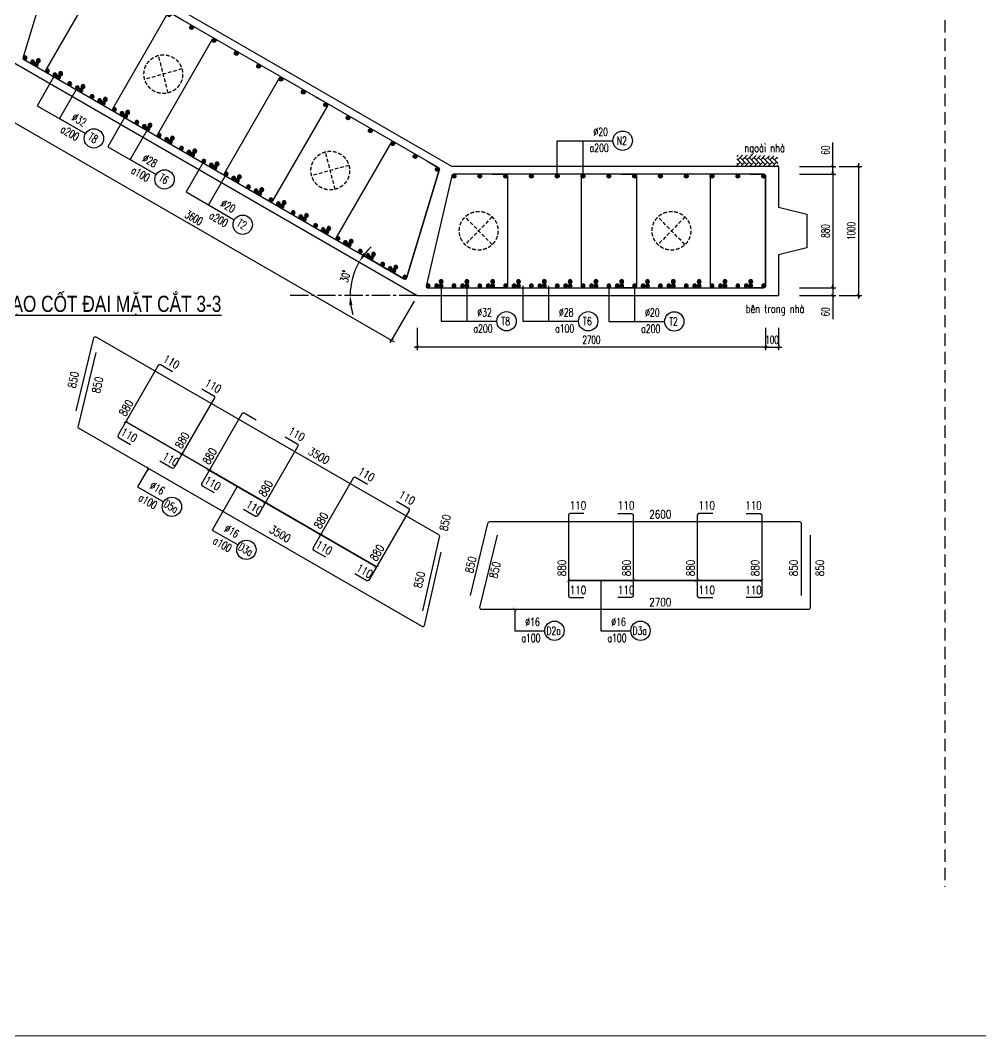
# Model space of a CAD drawing. Header units: millimetres. Extents: x -143483 to 1166745, y -1448440 to -1202244.
# Drawn here: x 377714 to 407489, y -1285398 to -1253909 of the extents above; entities that cross this region are included whole.
import ezdxf
from ezdxf.enums import TextEntityAlignment as Align

# ---------------------------------------------------------------- set-up
doc = ezdxf.new("R2010")
doc.units = ezdxf.units.MM
doc.header["$LTSCALE"] = 30
doc.header["$PDMODE"] = 3
doc.linetypes.add('CENTER2', pattern=[1.125, 0.75, -0.125, 0.125, -0.125])
doc.linetypes.add('DASHED', pattern=[19.05, 12.7, -6.35])
doc.layers.get('0').update_dxf_attribs({"lineweight": 9})
doc.layers.get('Defpoints').update_dxf_attribs({"lineweight": 9})
for name, color, linetype in [('ccu11-Cotthep', 9, 'Continuous'), ('ccu11-Dim', 8, 'Continuous'), ('ccu11-Hatch', 8, 'Continuous'), ('ccu11-Text', 31, 'Continuous'), ('ccu11-Thay', 7, 'Continuous'), ('ccu11-Thep', 4, 'Continuous'), ('ccu11-Thep doc', 4, 'Continuous'), ('ccu11-Thepdai', 6, 'Continuous'), ('ccu11-Truc', 13, 'CENTER2')]:
    doc.layers.add(name, color=color, linetype=linetype)
doc.layers.add('ccu11-Khuat', color=9, linetype='DASHED', lineweight=30)
doc.layers.add('Vicom_thep doc', color=1, linetype='Continuous', lineweight=35)
doc.styles.add('ccu11-dim', font='vnsimli.shx', dxfattribs={"width": 0.65, "bigfont": 'bigfont.shx'})
doc.styles.add('ccu11-VnAvH-B', font='VHAVANB.TTF')
doc.styles.add('ccu11-vnsimli', font='vnsimli.shx', dxfattribs={"width": 0.8, "bigfont": 'vns.shx'})
doc.styles.add('ccu11-vnsimple', font='vnsimple.shx', dxfattribs={"bigfont": 'bigfont.shx'})
doc.styles.add('ccu11_simli', font='vnsimli.shx', dxfattribs={"width": 0.8})
doc.dimstyles.new('ccu11-100', dxfattribs={"dimscale": 100, "dimtxt": 2.5, "dimasz": 1, "dimexe": 1, "dimexo": 2, "dimgap": 1, "dimtad": 1, "dimdec": 0, "dimdsep": 46, "dimtxsty": 'ccu11-dim', "dimblk": 'ARCHTICK', "dimcen": -1, "dimdle": 1, "dimclrd": 256, "dimclre": 256, "dimclrt": 3, "dimadec": 0, "dimazin": 2, "dimtfac": 0.1, "dimtdec": 0, "dimtmove": 0, "dimatfit": 1, "dimldrblk": 'ARCHTICK', "dimfxl": 0, "dimtvp": 0.833333, "dimtolj": 1, "dimtzin": 12, "dimarcsym": 0})
doc.dimstyles.new('ccu11-100x4', dxfattribs={"dimscale": 100, "dimtxt": 2.5, "dimasz": 1, "dimexe": 1, "dimexo": 2, "dimgap": 1, "dimtad": 1, "dimdec": 0, "dimlfac": 0.25, "dimdsep": 46, "dimtxsty": 'ccu11-dim', "dimblk": 'ARCHTICK', "dimcen": -1, "dimdle": 1, "dimclrd": 256, "dimclre": 256, "dimclrt": 3, "dimadec": 0, "dimazin": 2, "dimtfac": 0.1, "dimtdec": 0, "dimtmove": 0, "dimatfit": 1, "dimldrblk": 'ARCHTICK', "dimfxl": 0, "dimtvp": 0.833333, "dimtolj": 1, "dimtzin": 12, "dimarcsym": 0})

# ---------------------------------------------------------------- blocks, each defined once
blk = doc.blocks.new('_ARCHTICK')
at = {"color": 0, "linetype": 'ByBlock', "const_width": 0.15}
blk.add_lwpolyline([(-0.5, -0.5), (0.5, 0.5)], dxfattribs=at)
blk = doc.blocks.new('*D2734')
at = {"layer": 'ccu11-Dim', "linetype": 'ByBlock', "lineweight": -2, "ltscale": 30, "transparency": 16777216}
for p, q in [((377450, -1255415), (376700, -1256714)), ((376663, -1256578), (389307, -1263878)), ((389920, -1262615), (389170, -1263914))]:
    blk.add_line(p, q, dxfattribs=at)
at = {"layer": 'Defpoints', "color": 0, "linetype": 'ByBlock', "ltscale": 30, "transparency": 16777216}
for p in [(377550, -1255242), (390020, -1262442), (389220, -1263828)]:
    blk.add_point(p, dxfattribs=at)
at = {"layer": 'ccu11-Dim', "linetype": 'ByBlock', "lineweight": -2, "ltscale": 30, "transparency": 16777216, "xscale": 100, "yscale": 100, "zscale": 100}
for p, rotation in [((376750, -1256628), 149.9999151036801), ((389220, -1263828), 329.9999151036801)]:
    blk.add_blockref('_ARCHTICK', p, dxfattribs=dict(at, rotation=rotation))
at = {"layer": 'ccu11-Dim', "color": 3, "linetype": 'ByBlock', "ltscale": 30, "transparency": 16777216, "insert": (383097, -1260033), "char_height": 250, "attachment_point": 5, "rotation": 329.9999, "style": 'ccu11-dim'}
blk.add_mtext('\\A1;3600', dxfattribs=at)
blk = doc.blocks.new('*D2739')
at = {"layer": 'ccu11-Dim', "linetype": 'ByBlock', "lineweight": -2, "ltscale": 30, "transparency": 16777216}
for p, q in [((402900, -1258442), (402900, -1257702)), ((401872, -1258442), (403000, -1258442)), ((402900, -1258682), (402900, -1258442)), ((401872, -1258682), (403000, -1258682)), ((402900, -1258682), (402900, -1258782))]:
    blk.add_line(p, q, dxfattribs=at)
at = {"layer": 'Defpoints', "color": 0, "linetype": 'ByBlock', "ltscale": 30, "transparency": 16777216}
for p in [(401672, -1258442), (401672, -1258682), (402900, -1258682)]:
    blk.add_point(p, dxfattribs=at)
at = {"layer": 'ccu11-Dim', "linetype": 'ByBlock', "lineweight": -2, "ltscale": 30, "transparency": 16777216, "xscale": 100, "yscale": 100, "zscale": 100}
for p, rotation in [((402900, -1258442), 270), ((402900, -1258682), 90)]:
    blk.add_blockref('_ARCHTICK', p, dxfattribs=dict(at, rotation=rotation))
at = {"layer": 'ccu11-Dim', "color": 3, "linetype": 'ByBlock', "ltscale": 30, "transparency": 16777216, "insert": (402675, -1257934), "char_height": 250, "attachment_point": 5, "rotation": 90, "style": 'ccu11-dim'}
blk.add_mtext('\\A1;60', dxfattribs=at)
blk = doc.blocks.new('*D2740')
at = {"layer": 'ccu11-Dim', "linetype": 'ByBlock', "lineweight": -2, "ltscale": 30, "transparency": 16777216}
for p, q in [((402900, -1258582), (402900, -1262302)), ((401872, -1258682), (403000, -1258682)), ((401872, -1262202), (403000, -1262202))]:
    blk.add_line(p, q, dxfattribs=at)
at = {"layer": 'Defpoints', "color": 0, "linetype": 'ByBlock', "ltscale": 30, "transparency": 16777216}
for p in [(401672, -1258682), (401672, -1262202), (402900, -1262202)]:
    blk.add_point(p, dxfattribs=at)
at = {"layer": 'ccu11-Dim', "linetype": 'ByBlock', "lineweight": -2, "ltscale": 30, "transparency": 16777216, "xscale": 100, "yscale": 100, "zscale": 100}
for p, rotation in [((402900, -1258682), 90), ((402900, -1262202), 270)]:
    blk.add_blockref('_ARCHTICK', p, dxfattribs=dict(at, rotation=rotation))
at = {"layer": 'ccu11-Dim', "color": 3, "linetype": 'ByBlock', "ltscale": 30, "transparency": 16777216, "insert": (402675, -1260442), "char_height": 250, "attachment_point": 5, "rotation": 90, "style": 'ccu11-dim'}
blk.add_mtext('\\A1;880', dxfattribs=at)
blk = doc.blocks.new('*D2741')
at = {"layer": 'ccu11-Dim', "linetype": 'ByBlock', "lineweight": -2, "ltscale": 30, "transparency": 16777216}
for p, q in [((401872, -1262202), (403000, -1262202)), ((402900, -1262202), (402900, -1262102)), ((402900, -1262202), (402900, -1262442)), ((401872, -1262442), (403000, -1262442)), ((402900, -1262442), (402900, -1263182))]:
    blk.add_line(p, q, dxfattribs=at)
at = {"layer": 'Defpoints', "color": 0, "linetype": 'ByBlock', "ltscale": 30, "transparency": 16777216}
for p in [(401672, -1262202), (402900, -1262202), (401672, -1262442)]:
    blk.add_point(p, dxfattribs=at)
at = {"layer": 'ccu11-Dim', "linetype": 'ByBlock', "lineweight": -2, "ltscale": 30, "transparency": 16777216, "xscale": 100, "yscale": 100, "zscale": 100}
for p, rotation in [((402900, -1262202), 270), ((402900, -1262442), 90)]:
    blk.add_blockref('_ARCHTICK', p, dxfattribs=dict(at, rotation=rotation))
at = {"layer": 'ccu11-Dim', "color": 3, "linetype": 'ByBlock', "ltscale": 30, "transparency": 16777216, "insert": (402675, -1262950), "char_height": 250, "attachment_point": 5, "rotation": 90, "style": 'ccu11-dim'}
blk.add_mtext('\\A1;60', dxfattribs=at)
blk = doc.blocks.new('*D2742')
at = {"layer": 'ccu11-Dim', "linetype": 'ByBlock', "lineweight": -2, "ltscale": 30, "transparency": 16777216}
for p, q in [((403100, -1258442), (403800, -1258442)), ((403700, -1258342), (403700, -1262542)), ((403100, -1262442), (403800, -1262442))]:
    blk.add_line(p, q, dxfattribs=at)
at = {"layer": 'Defpoints', "color": 0, "linetype": 'ByBlock', "ltscale": 30, "transparency": 16777216}
for p in [(402900, -1258442), (402900, -1262442), (403700, -1262442)]:
    blk.add_point(p, dxfattribs=at)
at = {"layer": 'ccu11-Dim', "linetype": 'ByBlock', "lineweight": -2, "ltscale": 30, "transparency": 16777216, "xscale": 100, "yscale": 100, "zscale": 100}
for p, rotation in [((403700, -1258442), 90), ((403700, -1262442), 270)]:
    blk.add_blockref('_ARCHTICK', p, dxfattribs=dict(at, rotation=rotation))
at = {"layer": 'ccu11-Dim', "color": 3, "linetype": 'ByBlock', "ltscale": 30, "transparency": 16777216, "insert": (403475, -1260442), "char_height": 250, "attachment_point": 5, "rotation": 90, "style": 'ccu11-dim'}
blk.add_mtext('\\A1;1000', dxfattribs=at)
blk = doc.blocks.new('MCT')
at = {"ltscale": 0.005}
for p, q in [((-0.49, 0), (0.49, 0)), ((0.35, -0.35), (-0.35, 0.35)), ((-0.35, -0.35), (0.35, 0.35)), ((0, -0.49), (0, 0.49))]:
    blk.add_line(p, q, dxfattribs=at)
blk.add_circle((0, 0), 0.492, dxfattribs=at)
blk = doc.blocks.new('*U1903')
at = {"layer": 'ccu11-Thep doc', "xscale": -121.9200000001001, "yscale": 121.9200000001001, "zscale": 121.92, "rotation": 270}
blk.add_blockref('MCT', (0, 0), dxfattribs=at)
blk = doc.blocks.new('*U1904')
at = {"layer": 'ccu11-Thep doc', "color": 0, "linetype": 'ByBlock', "lineweight": -2, "transparency": 16777216}
for p in [(0, 0), (800, 0), (1600, 0), (2400, 0), (3200, 0), (4000, 0), (4800, 0), (5600, 0), (6400, 0), (7200, 0), (8000, 0), (8800, 0), (9600, 0)]:
    blk.add_blockref('*U1903', p, dxfattribs=at)
blk = doc.blocks.new('*U1905')
at = {"layer": 'ccu11-Thep doc', "xscale": -121.9200000001001, "yscale": 121.9200000001001, "zscale": 121.92, "rotation": 270}
blk.add_blockref('MCT', (0, 0), dxfattribs=at)
blk = doc.blocks.new('*U1902')
at = {"layer": 'ccu11-Thep doc', "color": 0, "linetype": 'ByBlock', "lineweight": -2, "transparency": 16777216}
for p in [(0, 0), (800, 0), (1600, 0), (2400, 0), (3200, 0), (4000, 0), (4800, 0), (5600, 0), (6400, 0), (7200, 0), (8000, 0), (8800, 0), (9600, 0), (10400, 0)]:
    blk.add_blockref('*U1905', p, dxfattribs=at)
blk = doc.blocks.new('*U1907')
at = {"layer": 'ccu11-Thep doc', "xscale": -121.9200000001001, "yscale": 121.9200000001001, "zscale": 121.92, "rotation": 270}
blk.add_blockref('MCT', (0, 0), dxfattribs=at)
blk = doc.blocks.new('*U1908')
at = {"layer": 'ccu11-Thep doc', "color": 0, "linetype": 'ByBlock', "lineweight": -2, "transparency": 16777216}
for p in [(0, 0), (800, 0), (1600, 0), (2400, 0), (3200, 0), (4000, 0), (4800, 0), (5600, 0), (6400, 0), (7200, 0), (8000, 0), (8800, 0), (9600, 0), (10400, 0), (11200, 0), (12000, 0), (12800, 0), (13600, 0)]:
    blk.add_blockref('*U1907', p, dxfattribs=at)
blk = doc.blocks.new('*U1909')
at = {"layer": 'ccu11-Thep doc', "xscale": -121.9200000001001, "yscale": 121.9200000001001, "zscale": 121.92, "rotation": 270}
blk.add_blockref('MCT', (0, 0), dxfattribs=at)
blk = doc.blocks.new('*U1906')
at = {"layer": 'ccu11-Thep doc', "color": 0, "linetype": 'ByBlock', "lineweight": -2, "transparency": 16777216}
for p in [(0, 0), (800, 0), (1600, 0), (2400, 0), (3200, 0), (4000, 0), (4800, 0), (5600, 0), (6400, 0), (7200, 0), (8000, 0), (8800, 0), (9600, 0), (10400, 0), (11200, 0), (12000, 0), (12800, 0), (13600, 0)]:
    blk.add_blockref('*U1909', p, dxfattribs=at)
blk = doc.blocks.new('SHD')
at = {"layer": 'ccu11-Cotthep'}
blk.add_circle((300, 0), 300, dxfattribs=at)
at = {"layer": 'ccu11-Cotthep', "color": 31, "style": 'ccu11_simli', "width": 0.8}
blk.add_attdef('DK', text='', height=250, dxfattribs=at).set_placement((-101, 65), align=Align.BOTTOM_RIGHT)
blk.add_attdef('KH', text='', height=250, dxfattribs=at).set_placement((300, 0), align=Align.MIDDLE)
blk.add_attdef('KC', text='', height=250, dxfattribs=at).set_placement((-101, -142), align=Align.TOP_RIGHT)
blk = doc.blocks.new('*D2755')
at = {"layer": 'ccu11-Dim', "linetype": 'ByBlock', "lineweight": -2, "ltscale": 30, "transparency": 16777216}
for p, q in [((390020, -1263442), (390020, -1264142)), ((400820, -1263442), (400820, -1264142)), ((400920, -1264042), (389920, -1264042))]:
    blk.add_line(p, q, dxfattribs=at)
at = {"layer": 'Defpoints', "color": 0, "linetype": 'ByBlock', "ltscale": 30, "transparency": 16777216}
for p in [(390020, -1263242), (400820, -1263242), (390020, -1264042)]:
    blk.add_point(p, dxfattribs=at)
at = {"layer": 'ccu11-Dim', "linetype": 'ByBlock', "lineweight": -2, "ltscale": 30, "transparency": 16777216, "xscale": 100, "yscale": 100, "zscale": 100, "rotation": 180}
blk.add_blockref('_ARCHTICK', (390020, -1264042), dxfattribs=at)
at = {"layer": 'ccu11-Dim', "linetype": 'ByBlock', "lineweight": -2, "ltscale": 30, "transparency": 16777216, "xscale": 100, "yscale": 100, "zscale": 100}
blk.add_blockref('_ARCHTICK', (400820, -1264042), dxfattribs=at)
at = {"layer": 'ccu11-Dim', "color": 3, "linetype": 'ByBlock', "ltscale": 30, "transparency": 16777216, "insert": (395420, -1263817), "char_height": 250, "attachment_point": 5, "style": 'ccu11-dim'}
blk.add_mtext('\\A1;2700', dxfattribs=at)
blk = doc.blocks.new('*D2756')
at = {"layer": 'ccu11-Dim', "linetype": 'ByBlock', "lineweight": -2, "ltscale": 30, "transparency": 16777216}
for p, q in [((400820, -1263442), (400820, -1264142)), ((401220, -1263442), (401220, -1264142)), ((400820, -1264042), (400720, -1264042)), ((400820, -1264042), (401220, -1264042)), ((401220, -1264042), (401320, -1264042))]:
    blk.add_line(p, q, dxfattribs=at)
at = {"layer": 'Defpoints', "color": 0, "linetype": 'ByBlock', "ltscale": 30, "transparency": 16777216}
for p in [(400820, -1263242), (401220, -1263242), (401220, -1264042)]:
    blk.add_point(p, dxfattribs=at)
at = {"layer": 'ccu11-Dim', "linetype": 'ByBlock', "lineweight": -2, "ltscale": 30, "transparency": 16777216, "xscale": 100, "yscale": 100, "zscale": 100}
blk.add_blockref('_ARCHTICK', (400820, -1264042), dxfattribs=at)
at = {"layer": 'ccu11-Dim', "linetype": 'ByBlock', "lineweight": -2, "ltscale": 30, "transparency": 16777216, "xscale": 100, "yscale": 100, "zscale": 100, "rotation": 180}
blk.add_blockref('_ARCHTICK', (401220, -1264042), dxfattribs=at)
at = {"layer": 'ccu11-Dim', "color": 3, "linetype": 'ByBlock', "ltscale": 30, "transparency": 16777216, "insert": (401020, -1263817), "char_height": 250, "attachment_point": 5, "style": 'ccu11-dim'}
blk.add_mtext('\\A1;100', dxfattribs=at)
blk = doc.blocks.new('ccu11_block_thep')
at = {"layer": 'ccu11-Thep', "color": 3}
for p, q in [((-0.4, 0), (0.4, 0)), ((-0.28, 0.28), (0.28, -0.28)), ((0.28, 0.28), (-0.28, -0.28)), ((0, 0.4), (0, -0.4))]:
    blk.add_line(p, q, dxfattribs=at)
at = {"layer": 'ccu11-Thep', "color": 1, "const_width": 0.0667}
blk.add_lwpolyline([(-0.4, 0, 1), (0.4, 0, 1), (-0.4, 0, 1)], format="xyb", dxfattribs=at)
at = {"layer": 'ccu11-Thep', "color": 1}
blk.add_circle((0, 0), 0.4, dxfattribs=at)
blk = doc.blocks.new('*U1914')
at = {"layer": 'Vicom_thep doc', "xscale": -150, "yscale": 150, "zscale": 150, "rotation": 180}
blk.add_blockref('ccu11_block_thep', (0, 0), dxfattribs=at)
blk = doc.blocks.new('*U1915')
at = {"layer": 'ccu11-Thep doc', "color": 0, "linetype": 'ByBlock', "lineweight": -2, "transparency": 16777216}
for p in [(0, 0), (800, 0), (1600, 0), (2400, 0), (3200, 0), (4000, 0), (4800, 0), (5600, 0), (6400, 0), (7200, 0), (8000, 0), (8800, 0), (9600, 0)]:
    blk.add_blockref('*U1914', p, dxfattribs=at)
blk = doc.blocks.new('*U1916')
at = {"layer": 'Vicom_thep doc', "xscale": -150, "yscale": 150, "zscale": 150, "rotation": 180}
blk.add_blockref('ccu11_block_thep', (0, 0), dxfattribs=at)
blk = doc.blocks.new('*U1917')
at = {"layer": 'ccu11-Thep doc', "color": 0, "linetype": 'ByBlock', "lineweight": -2, "transparency": 16777216}
for p in [(0, 0), (800, 0), (1600, 0), (2400, 0), (3200, 0), (4000, 0), (4800, 0), (5600, 0), (6400, 0), (7200, 0), (8000, 0), (8800, 0), (9600, 0)]:
    blk.add_blockref('*U1916', p, dxfattribs=at)
blk = doc.blocks.new('*U1918')
at = {"layer": 'Vicom_thep doc', "xscale": -150, "yscale": 150, "zscale": 150, "rotation": 180}
blk.add_blockref('ccu11_block_thep', (0, 0), dxfattribs=at)
blk = doc.blocks.new('*U1919')
at = {"layer": 'ccu11-Thep doc', "color": 0, "linetype": 'ByBlock', "lineweight": -2, "transparency": 16777216}
for p in [(0, 0), (800, 0), (1600, 0), (2400, 0), (3200, 0), (4000, 0), (4800, 0), (5600, 0), (6400, 0), (7200, 0), (8000, 0), (8800, 0), (9600, 0), (10400, 0), (11200, 0), (12000, 0), (12800, 0)]:
    blk.add_blockref('*U1918', p, dxfattribs=at)
blk = doc.blocks.new('*U1920')
at = {"layer": 'Vicom_thep doc', "xscale": -150, "yscale": 150, "zscale": 150, "rotation": 180}
blk.add_blockref('ccu11_block_thep', (0, 0), dxfattribs=at)
blk = doc.blocks.new('*U1921')
at = {"layer": 'ccu11-Thep doc', "color": 0, "linetype": 'ByBlock', "lineweight": -2, "transparency": 16777216}
for p in [(0, 0), (800, 0), (1600, 0), (2400, 0), (3200, 0), (4000, 0), (4800, 0), (5600, 0), (6400, 0), (7200, 0), (8000, 0), (8800, 0), (9600, 0), (10400, 0), (11200, 0), (12000, 0), (12800, 0)]:
    blk.add_blockref('*U1920', p, dxfattribs=at)
blk = doc.blocks.new('*U1699')
at = {"layer": 'Vicom_thep doc', "xscale": -150, "yscale": 150, "zscale": 150, "rotation": 180}
blk.add_blockref('ccu11_block_thep', (0, 0), dxfattribs=at)
blk = doc.blocks.new('*U1700')
at = {"layer": 'ccu11-Thep doc', "color": 0, "linetype": 'ByBlock', "lineweight": -2, "transparency": 16777216}
for p in [(0, 0), (800, 0), (1600, 0), (2400, 0), (3200, 0), (4000, 0), (4800, 0), (5600, 0), (6400, 0), (7200, 0), (8000, 0), (8800, 0), (9600, 0), (10400, 0), (11200, 0), (12000, 0), (12800, 0)]:
    blk.add_blockref('*U1699', p, dxfattribs=at)
blk = doc.blocks.new('*U1701')
at = {"layer": 'Vicom_thep doc', "xscale": -150, "yscale": 150, "zscale": 150, "rotation": 180}
blk.add_blockref('ccu11_block_thep', (0, 0), dxfattribs=at)
blk = doc.blocks.new('*U1702')
at = {"layer": 'ccu11-Thep doc', "color": 0, "linetype": 'ByBlock', "lineweight": -2, "transparency": 16777216}
for p in [(0, 0), (800, 0), (1600, 0), (2400, 0), (3200, 0), (4000, 0), (4800, 0), (5600, 0), (6400, 0), (7200, 0), (8000, 0), (8800, 0), (9600, 0)]:
    blk.add_blockref('*U1701', p, dxfattribs=at)
blk = doc.blocks.new('*D4396')
at = {"layer": 'ccu11-Dim', "lineweight": -2, "transparency": 16777216}
for start, end in [(133.4607, 141.7303), (149.9999, 180), (188.2696, 196.5392)]:
    blk.add_arc((390020, -1262442), 2080, start, end, dxfattribs=at)
at = {"layer": 'ccu11-Dim', "transparency": 16777216}
for points in [[(388428, -1261182), (388346, -1261125), (388219, -1261402)], [(387912, -1262745), (388011, -1262738), (387940, -1262442)]]:
    blk.add_solid(points, dxfattribs=at)
at = {"layer": 'Defpoints', "color": 0, "transparency": 16777216}
for p in [(377550, -1255242), (388065, -1261730), (386023, -1262442), (390020, -1262442), (390020, -1262442)]:
    blk.add_point(p, dxfattribs=at)
at = {"layer": 'ccu11-Dim', "color": 3, "transparency": 16777216, "insert": (387793, -1261845), "char_height": 250, "attachment_point": 5, "rotation": 75, "style": 'ccu11-dim'}
blk.add_mtext('\\A1;30\\M+1818B', dxfattribs=at)

msp = doc.modelspace()

# ---------------------------------------------------------------- hatches: boundary and pattern name
at = {"layer": 'ccu11-Hatch', "ltscale": 10}
h = msp.add_hatch(dxfattribs=at)
h.set_pattern_fill('AR-HBONE', color=256, scale=25, angle=270, style=0)
h.set_pattern_definition([(45, (-2861922.63, 518014.19), (141.4213562, 4e-14), [300, -100]), (315, (-2861851.91, 518084.9), (141.4213562, 4e-14), [300, -100])])
h.paths.add_polyline_path([(399927.87, -1258089.28), (399927.87, -1258442.01), (401220.23, -1258442.01), (401177.37, -1258110.7)])

# ---------------------------------------------------------------- linework, layer by layer
at = {"layer": 'ccu11-Khuat'}
msp.add_line((406376.43, -1211613.46), (406376.43, -1280784.41), dxfattribs=at)
at = {"layer": 'ccu11-Khuat', "ltscale": 0.3}
for p, q in [((382295.71, -1256161.28), (381999.13, -1254998.5)), ((382725.06, -1255417.62), (381569.78, -1255742.16)), ((387472.73, -1259150.23), (387176.15, -1257987.46)), ((387902.08, -1258406.57), (386746.8, -1258731.11)), ((392343.23, -1260006.3), (391505, -1260865)), ((392343.23, -1260865), (391505, -1260006.3)), ((398321.13, -1260006.3), (397482.9, -1260865)), ((398321.13, -1260865), (397482.9, -1260006.3))]:
    msp.add_line(p, q, dxfattribs=at)
for centre in [(382147.42, -1255579.89), (387324.44, -1258568.84), (391924.11, -1260435.65), (397902.02, -1260435.65)]:
    msp.add_circle(centre, 600, dxfattribs=at)
at = {"layer": 'ccu11-Thay'}
for p, q in [((391092.03, -1258442.01), (378621.31, -1251242.01)), ((377549.51, -1255242.01), (390020.23, -1262442.01)), ((401220.23, -1258442.01), (391092.03, -1258442.01)), ((401220.23, -1258442.01), (401220.23, -1259702.01)), ((401220.23, -1259702.01), (402100, -1259922.01)), ((402100, -1259922.01), (402100, -1260962.01)), ((402100, -1260962.01), (401220.23, -1261182.01)), ((401220.23, -1261182.01), (401220.23, -1262442.01)), ((390020.23, -1262442.01), (401220.23, -1262442.01))]:
    msp.add_line(p, q, dxfattribs=at)
at = {"layer": 'ccu11-Thepdai'}
for points in [[(377816.14, -1255118.84), (389609.36, -1261927.66, 0.41421356), (389691.32, -1261905.7), (390703.5, -1258552.56, 0.41421356), (390685.2, -1258484.25), (378883.32, -1251670.42, 0.41421356), (378815.02, -1251688.73), (377797.83, -1255050.54, 0.41421356), (377816.14, -1255118.84)], [(380647.97, -1252689.25), (380284.24, -1252479.25, 0.41421356), (380202.28, -1252501.22), (378502.28, -1255445.7, 0.41421356), (378524.24, -1255527.66), (378887.97, -1255737.66)], [(382726.43, -1253889.25), (382362.7, -1253679.25, 0.41421356), (382280.74, -1253701.22), (380580.74, -1256645.7, 0.41421356), (380602.7, -1256727.66), (380966.43, -1256937.66)], [(384112.07, -1254689.25), (383748.34, -1254479.25, 0.41421356), (383666.38, -1254501.22), (381966.38, -1257445.7, 0.41421356), (381988.34, -1257527.66), (382352.07, -1257737.66)], [(386190.53, -1255889.25), (385826.8, -1255679.25, 0.41421356), (385744.84, -1255701.22), (384044.84, -1258645.7, 0.41421356), (384066.8, -1258727.66), (384430.53, -1258937.66)], [(386848.71, -1256269.25), (387212.44, -1256479.25, -0.41421356), (387234.4, -1256561.22), (385534.4, -1259505.7, -0.41421356), (385452.44, -1259527.66), (385088.71, -1259317.66)], [(389654.63, -1257889.25), (389290.9, -1257679.25, 0.41421356), (389208.94, -1257701.22), (387508.94, -1260645.7, 0.41421356), (387530.9, -1260727.66), (387894.63, -1260937.66)], [(390312.81, -1258269.25), (390676.54, -1258479.25, -0.41421356), (390698.5, -1258561.22), (389691.32, -1261905.7, -0.41421356), (389609.36, -1261927.66), (388552.81, -1261317.66)], [(390342.58, -1262202.01), (400760.23, -1262202.01, 0.41421356), (400820.23, -1262142.01), (400820.23, -1258732.01, 0.41421356), (400770.23, -1258682.01), (391142.58, -1258682.01, 0.41421356), (391092.58, -1258732.01), (390292.58, -1262152.01, 0.41421356), (390342.58, -1262202.01)], [(392340.23, -1258682.01), (392760.23, -1258682.01, -0.41421356), (392820.23, -1258742.01), (392820.23, -1262142.01, -0.41421356), (392760.23, -1262202.01), (392340.23, -1262202.01)], [(395580.23, -1258682.01), (395160.23, -1258682.01, 0.41421356), (395100.23, -1258742.01), (395100.23, -1262142.01, 0.41421356), (395160.23, -1262202.01), (395580.23, -1262202.01)], [(396340.23, -1258682.01), (396760.23, -1258682.01, -0.41421356), (396820.23, -1258742.01), (396820.23, -1262142.01, -0.41421356), (396760.23, -1262202.01), (396340.23, -1262202.01)], [(399580.23, -1258682.01), (399160.23, -1258682.01, 0.41421356), (399100.23, -1258742.01), (399100.23, -1262142.01, 0.41421356), (399160.23, -1262202.01), (399580.23, -1262202.01)], [(400340.23, -1258682.01), (400760.23, -1258682.01, -0.41421356), (400820.23, -1258742.01), (400820.23, -1262142.01, -0.41421356), (400760.23, -1262202.01), (400340.23, -1262202.01)], [(379442.88, -1266020.4), (379993.18, -1263756.28, -0.41421356), (380075.14, -1263734.32), (390680.3, -1269859.47, -0.41421356), (390702.26, -1269941.43), (390181.51, -1272220.35)], [(380056.98, -1264215.77), (379506.68, -1266479.88, 0.41421356), (379528.64, -1266561.84), (390163.45, -1272701.85, 0.41421356), (390245.41, -1272679.89), (390766.16, -1270400.97)], [(391666.58, -1271748.22), (392213.63, -1269514.24, -0.41421356), (392273.63, -1269454.24), (401865.06, -1269454.24, -0.41421356), (401925.06, -1269514.24), (401925.06, -1271748.22)], [(392498.63, -1269880.27), (391951.58, -1272114.24, 0.41421356), (392011.58, -1272174.24), (402150.18, -1272174.24, 0.41421356), (402210.18, -1272114.24), (402210.18, -1269880.27)]]:
    msp.add_lwpolyline(points, format="xyb", dxfattribs=at)
at = {"layer": 'ccu11-Thepdai', "flags": 128}
for points in [[(382432.98, -1264812.38), (382060.59, -1264597.38, 0.38911631), (381992.29, -1264615.68), (380769.91, -1266732.91), (380743.76, -1266778.2, 0.38911631), (380762.06, -1266846.5), (381134.45, -1267061.5)], [(383339.17, -1265335.57), (383711.56, -1265550.57, -0.38911631), (383729.86, -1265618.87), (382507.48, -1267736.1), (382481.33, -1267781.39, -0.38911631), (382413.03, -1267799.69), (382040.64, -1267584.69)], [(385022.84, -1266307.63), (384650.45, -1266092.63, 0.38911631), (384582.14, -1266110.94), (383359.76, -1268228.16), (383333.61, -1268273.46, 0.38911631), (383351.91, -1268341.76), (383724.3, -1268556.76)], [(385929.02, -1266830.82), (386301.41, -1267045.82, -0.38911631), (386319.71, -1267114.12), (385097.33, -1269231.35), (385071.18, -1269276.64, -0.38911631), (385002.88, -1269294.94), (384630.49, -1269079.94)], [(388478.72, -1268302.89), (388106.33, -1268087.89, 0.38911631), (388038.02, -1268106.19), (386815.64, -1270223.42), (386789.49, -1270268.71, 0.38911631), (386807.79, -1270337.01), (387180.18, -1270552.01)], [(389379.67, -1268823.05), (389752.06, -1269038.05, -0.38911631), (389770.36, -1269106.35), (388547.98, -1271223.58), (388521.83, -1271268.88, -0.38911631), (388453.53, -1271287.18), (388081.14, -1271072.18)], [(395189.64, -1269207), (394759.64, -1269207, 0.38911631), (394709.64, -1269257), (394709.64, -1271701.76), (394709.64, -1271754.06, 0.38911631), (394759.64, -1271804.06), (395189.64, -1271804.06)], [(396236.01, -1269207), (396666.01, -1269207, -0.38911631), (396716.01, -1269257), (396716.01, -1271701.76), (396716.01, -1271754.06, -0.38911631), (396666.01, -1271804.06), (396236.01, -1271804.06)], [(399180.15, -1269207), (398750.15, -1269207, 0.38911631), (398700.15, -1269257), (398700.15, -1271701.76), (398700.15, -1271754.06, 0.38911631), (398750.15, -1271804.06), (399180.15, -1271804.06)], [(400220.48, -1269207), (400650.48, -1269207, -0.38911631), (400700.48, -1269257), (400700.48, -1271701.76), (400700.48, -1271754.06, -0.38911631), (400650.48, -1271804.06), (400220.48, -1271804.06)]]:
    msp.add_lwpolyline(points, format="xyb", dxfattribs=at)
at = {"layer": 'ccu11-Truc', "ltscale": 25}
msp.add_lwpolyline([(390020.23, -1262442.01), (386023.03, -1262442.01)], dxfattribs=at)
at = {"layer": 'Defpoints', "color": 2}
msp.add_line((-139032.75, -1285397.81), (1029102.19, -1285397.81), dxfattribs=at)

# ---------------------------------------------------------------- block references
at = {"layer": 'ccu11-Cotthep'}
ref = msp.add_blockref('SHD', (379734.85, -1257421.7), dxfattribs=dict(at, rotation=329.9999999999999))
ref.add_attrib('KH', 'T8', dxfattribs={"color": 31, "height": 250, "rotation": 330, "style": 'ccu11-vnsimple', "width": 0.7}).set_placement((379973.01, -1257559.2), align=Align.MIDDLE_CENTER)
ref.add_attrib('KC', 'a200', dxfattribs={"color": 31, "height": 250, "rotation": 330, "style": 'ccu11-vnsimple', "width": 0.7}).set_placement((379313.69, -1257294.02), align=Align.TOP_CENTER)
ref.add_attrib('DK', '`32', dxfattribs={"color": 31, "height": 250, "rotation": 330, "style": 'ccu11-vnsimple', "width": 0.7}).set_placement((379442.59, -1257166.36), align=Align.BOTTOM_CENTER)
ref = msp.add_blockref('SHD', (396089.23, -1257641.65), dxfattribs=at)
ref.add_attrib('KH', 'N2', dxfattribs={"color": 31, "height": 250, "style": 'ccu11-vnsimple', "width": 0.7}).set_placement((396364.23, -1257641.65), align=Align.MIDDLE_CENTER)
ref.add_attrib('KC', 'a200', dxfattribs={"color": 31, "height": 250, "style": 'ccu11-vnsimple', "width": 0.7}).set_placement((395660.65, -1257741.65), align=Align.TOP_CENTER)
ref.add_attrib('DK', '`20', dxfattribs={"color": 31, "height": 250, "style": 'ccu11-vnsimple', "width": 0.7}).set_placement((395708.45, -1257566.65), align=Align.BOTTOM_CENTER)
ref = msp.add_blockref('SHD', (381926.29, -1258693.14), dxfattribs=dict(at, rotation=329.9999999999999))
ref.add_attrib('KH', 'T6', dxfattribs={"color": 31, "height": 250, "rotation": 330, "style": 'ccu11-vnsimple', "width": 0.7}).set_placement((382164.44, -1258830.64), align=Align.MIDDLE_CENTER)
ref.add_attrib('KC', 'a100', dxfattribs={"color": 31, "height": 250, "rotation": 330, "style": 'ccu11-vnsimple', "width": 0.7}).set_placement((381505.13, -1258565.45), align=Align.TOP_CENTER)
ref.add_attrib('DK', '`28', dxfattribs={"color": 31, "height": 250, "rotation": 330, "style": 'ccu11-vnsimple', "width": 0.7}).set_placement((381634.02, -1258437.8), align=Align.BOTTOM_CENTER)
ref = msp.add_blockref('SHD', (384348.66, -1260097.47), dxfattribs=dict(at, rotation=329.9999999999999))
ref.add_attrib('KH', 'T2', dxfattribs={"color": 31, "height": 250, "rotation": 330, "style": 'ccu11-vnsimple', "width": 0.7}).set_placement((384586.82, -1260234.97), align=Align.MIDDLE_CENTER)
ref.add_attrib('KC', 'a200', dxfattribs={"color": 31, "height": 250, "rotation": 330, "style": 'ccu11-vnsimple', "width": 0.7}).set_placement((383927.5, -1259969.78), align=Align.TOP_CENTER)
ref.add_attrib('DK', '`20', dxfattribs={"color": 31, "height": 250, "rotation": 330, "style": 'ccu11-vnsimple', "width": 0.7}).set_placement((384056.39, -1259842.13), align=Align.BOTTOM_CENTER)
ref = msp.add_blockref('SHD', (392489.23, -1263242.37), dxfattribs=at)
ref.add_attrib('KH', 'T8', dxfattribs={"color": 31, "height": 250, "style": 'ccu11-vnsimple', "width": 0.7}).set_placement((392764.23, -1263242.37), align=Align.MIDDLE_CENTER)
ref.add_attrib('KC', 'a200', dxfattribs={"color": 31, "height": 250, "style": 'ccu11-vnsimple', "width": 0.7}).set_placement((392060.65, -1263342.37), align=Align.TOP_CENTER)
ref.add_attrib('DK', '`32', dxfattribs={"color": 31, "height": 250, "style": 'ccu11-vnsimple', "width": 0.7}).set_placement((392108.45, -1263167.37), align=Align.BOTTOM_CENTER)
ref = msp.add_blockref('SHD', (395020.23, -1263242.37), dxfattribs=at)
ref.add_attrib('KH', 'T6', dxfattribs={"color": 31, "height": 250, "style": 'ccu11-vnsimple', "width": 0.7}).set_placement((395295.23, -1263242.37), align=Align.MIDDLE_CENTER)
ref.add_attrib('KC', 'a100', dxfattribs={"color": 31, "height": 250, "style": 'ccu11-vnsimple', "width": 0.7}).set_placement((394591.65, -1263342.37), align=Align.TOP_CENTER)
ref.add_attrib('DK', '`28', dxfattribs={"color": 31, "height": 250, "style": 'ccu11-vnsimple', "width": 0.7}).set_placement((394639.45, -1263167.37), align=Align.BOTTOM_CENTER)
ref = msp.add_blockref('SHD', (397689.23, -1263247.37), dxfattribs=at)
ref.add_attrib('KH', 'T2', dxfattribs={"color": 31, "height": 250, "style": 'ccu11-vnsimple', "width": 0.7}).set_placement((397964.23, -1263247.37), align=Align.MIDDLE_CENTER)
ref.add_attrib('KC', 'a200', dxfattribs={"color": 31, "height": 250, "style": 'ccu11-vnsimple', "width": 0.7}).set_placement((397260.65, -1263347.37), align=Align.TOP_CENTER)
ref.add_attrib('DK', '`20', dxfattribs={"color": 31, "height": 250, "style": 'ccu11-vnsimple', "width": 0.7}).set_placement((397308.45, -1263172.37), align=Align.BOTTOM_CENTER)
at = {"layer": 'ccu11-Cotthep', "xscale": 100, "yscale": 100, "zscale": 100}
for p, rotation in [((380982.11, -1266365.37), 150), ((382719.68, -1267368.56), 150), ((383571.96, -1267860.62), 150), ((385309.53, -1268863.81), 150), ((387027.84, -1269855.88), 150), ((394709.64, -1271277.36), 180), ((396716.01, -1271277.36), 180), ((398700.15, -1271277.36), 180)]:
    msp.add_blockref('_ARCHTICK', p, dxfattribs=dict(at, rotation=rotation))
at = {"layer": 'ccu11-Cotthep'}
ref = msp.add_blockref('SHD', (382153.36, -1268846.21), dxfattribs=dict(at, rotation=329.9999999999999))
ref.add_attrib('KH', 'D5a', dxfattribs={"color": 31, "height": 250, "rotation": 330, "style": 'ccu11-vnsimple', "width": 0.7}).set_placement((382391.51, -1268983.71), align=Align.MIDDLE_CENTER)
ref.add_attrib('KC', 'a100', dxfattribs={"color": 31, "height": 250, "rotation": 330, "style": 'ccu11-vnsimple', "width": 0.7}).set_placement((381732.2, -1268718.52), align=Align.TOP_CENTER)
ref.add_attrib('DK', '`16', dxfattribs={"color": 31, "height": 250, "rotation": 330, "style": 'ccu11-vnsimple', "width": 0.7}).set_placement((381861.09, -1268590.87), align=Align.BOTTOM_CENTER)
ref = msp.add_blockref('SHD', (384463.96, -1270180.24), dxfattribs=dict(at, rotation=329.9999999999999))
ref.add_attrib('KH', 'D3a', dxfattribs={"color": 31, "height": 250, "rotation": 330, "style": 'ccu11-vnsimple', "width": 0.7}).set_placement((384702.12, -1270317.74), align=Align.MIDDLE_CENTER)
ref.add_attrib('KC', 'a100', dxfattribs={"color": 31, "height": 250, "rotation": 330, "style": 'ccu11-vnsimple', "width": 0.7}).set_placement((384042.8, -1270052.55), align=Align.TOP_CENTER)
ref.add_attrib('DK', '`16', dxfattribs={"color": 31, "height": 250, "rotation": 330, "style": 'ccu11-vnsimple', "width": 0.7}).set_placement((384171.7, -1269924.9), align=Align.BOTTOM_CENTER)
ref = msp.add_blockref('SHD', (393973.89, -1272840.21), dxfattribs=at)
ref.add_attrib('KH', 'D2a', dxfattribs={"color": 31, "height": 250, "style": 'ccu11-vnsimple', "width": 0.7}).set_placement((394248.89, -1272840.21), align=Align.MIDDLE_CENTER)
ref.add_attrib('KC', 'a100', dxfattribs={"color": 31, "height": 250, "style": 'ccu11-vnsimple', "width": 0.7}).set_placement((393545.31, -1272940.21), align=Align.TOP_CENTER)
ref.add_attrib('DK', '`16', dxfattribs={"color": 31, "height": 250, "style": 'ccu11-vnsimple', "width": 0.7}).set_placement((393593.1, -1272765.21), align=Align.BOTTOM_CENTER)
ref = msp.add_blockref('SHD', (396641.94, -1272840.21), dxfattribs=at)
ref.add_attrib('KH', 'D3a', dxfattribs={"color": 31, "height": 250, "style": 'ccu11-vnsimple', "width": 0.7}).set_placement((396916.94, -1272840.21), align=Align.MIDDLE_CENTER)
ref.add_attrib('KC', 'a100', dxfattribs={"color": 31, "height": 250, "style": 'ccu11-vnsimple', "width": 0.7}).set_placement((396213.36, -1272940.21), align=Align.TOP_CENTER)
ref.add_attrib('DK', '`16', dxfattribs={"color": 31, "height": 250, "style": 'ccu11-vnsimple', "width": 0.7}).set_placement((396261.16, -1272765.21), align=Align.BOTTOM_CENTER)
at = {"layer": 'ccu11-Thep doc', "xscale": -1, "rotation": 329.9999999999999}
msp.add_blockref('*U1908', (390646.54, -1258531.22), dxfattribs=at)
at = {"layer": 'ccu11-Thep doc'}
for name, p, rotation in [('*U1906', (389639.36, -1261875.7), 150), ('*U1700', (378094.85, -1255204.27), 329.9999999999999), ('*U1921', (378272.88, -1255163.02), 329.9999999999999), ('*U1919', (378207.83, -1255275.7), 329.9999999999999), ('*U1902', (400760.23, -1262142.01), 180)]:
    msp.add_blockref(name, p, dxfattribs=dict(at, rotation=rotation))
at = {"layer": 'ccu11-Thep doc', "xscale": -1}
msp.add_blockref('*U1904', (400760.23, -1258742.01), dxfattribs=at)
at = {"layer": 'ccu11-Thep doc'}
for name, p in [('*U1702', (390622.95, -1262142.01)), ('*U1917', (390760.23, -1262011.9)), ('*U1915', (390760.23, -1262142.01))]:
    msp.add_blockref(name, p, dxfattribs=at)

# ---------------------------------------------------------------- texts
at = {"layer": 'ccu11-Text', "linetype": 'Continuous', "style": 'ccu11-vnsimli', "width": 0.75}
for s, p in [('ngoµi nhµ', (400791.06, -1257993.86)), ('bªn trong nhµ', (401114.87, -1262980.47))]:
    msp.add_text(s, height=250, dxfattribs=at).set_placement(p, align=Align.CENTER)
at = {"layer": 'ccu11-Text', "color": 6, "style": 'ccu11-VnAvH-B', "width": 0.8}
msp.add_text('%%UcÊu t¹o cèt ®ai mÆt c¾t 3-3', height=500, dxfattribs=at).set_placement((379890.5, -1262952.03), align=Align.CENTER)
at = {"layer": 'ccu11-Text', "style": 'ccu11-vnsimli', "width": 0.8}
for s, rotation, p in [('110', 330, (382114.36, -1264479.33)), ('850', 77.919443, (379426.55, -1265333.67)), ('850', 77.919443, (380177.74, -1265494.44)), ('110', 330, (383407.51, -1265225.93)), ('880', 60, (380975.62, -1266214.53)), ('110', 330, (380802.66, -1266751.26)), ('880', 60, (382713.19, -1267217.72)), ('110', 330, (385997.36, -1266721.18)), ('110', 330, (382095.81, -1267497.86)), ('880', 60, (383565.47, -1267709.79)), ('3500', 330, (386611.72, -1267348.84)), ('110', 330, (388160.09, -1267969.84)), ('110', 330, (383392.52, -1268246.51)), ('880', 60, (385303.04, -1268712.97)), ('110', 330, (389415.02, -1268694.37)), ('110', 330, (384685.66, -1268993.11)), ('880', 60, (387021.35, -1269705.04)), ('850', 77.365678, (390949.77, -1269767.44)), ('3500', 330, (385408.54, -1269774)), ('110', 330, (386848.39, -1270241.76)), ('880', 60, (388753.69, -1270705.21)), ('850', 77.74131, (391747.28, -1271069.17)), ('110', 330, (388103.32, -1270966.3)), ('850', 77.74131, (392497.96, -1271232.28)), ('880', 90, (394628.6, -1271149.98)), ('880', 90, (396634.98, -1271149.98)), ('880', 90, (398619.11, -1271149.98)), ('880', 90, (400619.44, -1271149.98)), ('850', 90, (401812.76, -1271149.98)), ('850', 90, (402630.18, -1271149.98)), ('850', 77.365678, (390152.14, -1271535.11))]:
    msp.add_text(s, height=250, rotation=rotation, dxfattribs=at).set_placement(p)
for s, p in [('110', (394747.18, -1269077.88)), ('110', (396240.38, -1269077.88)), ('110', (398737.68, -1269077.88)), ('110', (400186.75, -1269077.88)), ('2600', (397212.69, -1269354.24)), ('110', (394747.18, -1271701.27)), ('110', (396240.38, -1271701.27)), ('110', (398737.68, -1271701.27)), ('110', (400186.75, -1271701.27)), ('2700', (397212.69, -1272074.24))]:
    msp.add_text(s, height=250, dxfattribs=at).set_placement(p)

# ---------------------------------------------------------------- dimensions: what is measured, and where the dimension line sits
at = {"layer": 'ccu11-Dim', "linetype": 'ByBlock', "ltscale": 30}
dim = msp.add_aligned_dim(p1=(377549.51, -1255242.01), p2=(390020.23, -1262442.01), distance=-1600, dimstyle='ccu11-100x4', dxfattribs=at)
dim.commit()
dim.dimension.update_dxf_attribs({"geometry": '*D2734', "text_midpoint": (383097.37, -1260032.79)})
at = {"layer": 'ccu11-Dim'}
dim = msp.add_angular_dim_2l(base=(388065.35, -1261730.49), line1=((377549.51, -1255242.01), (390020.23, -1262442.01)), line2=((390020.23, -1262442.01), (386023.03, -1262442.01)), dimstyle='ccu11-100x4', override={"dimasz": 3, "dimsah": 1}, dxfattribs=at)
dim.commit()
dim.dimension.update_dxf_attribs({"geometry": '*D4396', "text_midpoint": (387793.44, -1261845.34)})
at = {"layer": 'ccu11-Dim', "linetype": 'ByBlock', "ltscale": 30}
for base, p1, p2, angle, picture, middle in [((402900, -1258682.01), (401671.6, -1258442.01), (401671.6, -1258682.01), 90, '*D2739', (402900, -1257934.02)), ((402900, -1262202.01), (401671.6, -1262442.01), (401671.6, -1262202.01), 270, '*D2741', (402900, -1262949.99))]:
    dim = msp.add_linear_dim(base=base, p1=p1, p2=p2, angle=angle, dimstyle='ccu11-100x4', dxfattribs=at)
    dim.commit()
    dim.dimension.update_dxf_attribs({"geometry": picture, "text_midpoint": middle, "dimtype": 160})
for base, p1, p2, angle, override, picture, middle in [((402900, -1262202.01), (401671.6, -1258682.01), (401671.6, -1262202.01), 90, {"dimtmove": 1}, '*D2740', (402675, -1260442.01)), ((401220.23, -1264042.37), (400820.23, -1263242.37), (401220.23, -1263242.37), 180, {"dimtix": 1}, '*D2756', (401020.23, -1263817.37))]:
    dim = msp.add_linear_dim(base=base, p1=p1, p2=p2, angle=angle, dimstyle='ccu11-100x4', override=override, dxfattribs=at)
    dim.commit()
    dim.dimension.update_dxf_attribs({"geometry": picture, "text_midpoint": middle})
for base, p1, p2, angle, picture, middle in [((403700, -1262442.01), (402900, -1258442.01), (402900, -1262442.01), 90, '*D2742', (403475, -1260442.01)), ((390020.23, -1264042.37), (400820.23, -1263242.37), (390020.23, -1263242.37), 180, '*D2755', (395420.23, -1263817.37))]:
    dim = msp.add_linear_dim(base=base, p1=p1, p2=p2, angle=angle, dimstyle='ccu11-100x4', dxfattribs=at)
    dim.commit()
    dim.dimension.update_dxf_attribs({"geometry": picture, "text_midpoint": middle})

# ---------------------------------------------------------------- leaders
at = {"layer": 'ccu11-Cotthep'}
for points in [[(378787.67, -1255604.27), (378237.5, -1256557.2), (379734.85, -1257421.7)], [(379480.49, -1256004.27), (378930.32, -1256957.2), (379734.85, -1257421.7)], [(380979.11, -1256875.7), (380428.93, -1257828.64), (381926.29, -1258693.14)], [(381671.93, -1257275.7), (381121.75, -1258228.64), (381926.29, -1258693.14)], [(394360.23, -1258742.01), (394360.23, -1257641.65), (396089.23, -1257641.65)], [(395160.23, -1258742.01), (395160.23, -1257641.65), (396089.23, -1257641.65)], [(383401.48, -1258280.03), (382851.3, -1259232.97), (384348.66, -1260097.47)], [(384094.3, -1258680.03), (383544.12, -1259632.97), (384348.66, -1260097.47)], [(390760.23, -1262142.01), (390760.23, -1263242.37), (392489.23, -1263242.37)], [(391560.23, -1262142.01), (391560.23, -1263242.37), (392489.23, -1263242.37)], [(393291.23, -1262142.01), (393291.23, -1263242.37), (395020.23, -1263242.37)], [(394091.23, -1262142.01), (394091.23, -1263242.37), (395020.23, -1263242.37)], [(395960.23, -1262147.01), (395960.23, -1263247.37), (397689.23, -1263247.37)], [(396760.23, -1262147.01), (396760.23, -1263247.37), (397689.23, -1263247.37)]]:
    msp.add_leader(points, dimstyle='ccu11-100', override={"dimasz": 1.5, "dimgap": 1, "dimtad": 0, "dimldrblk": 'None', "dimfxl": 3, "dimfxlon": 1, "dimtfill": 1, "dimarcsym": 1}, dxfattribs=at)
at = {"layer": 'ccu11-Cotthep', "linetype": 'ByBlock', "ltscale": 30}
for points in [[(388760.18, -1270856.04), (380982.11, -1266365.37)], [(381681.8, -1267804.97), (381348.82, -1268381.71), (382153.36, -1268846.21)], [(383571.96, -1267860.62), (388760.18, -1270856.04)], [(394709.64, -1271277.36), (400700.48, -1271277.36)], [(400700.48, -1271277.36), (394709.64, -1271277.36)], [(393044.89, -1272174.24), (393044.89, -1272840.21), (393973.89, -1272840.21)]]:
    msp.add_leader(points, dimstyle='ccu11-100x4', dxfattribs=at)
for points in [[(384440.75, -1268362.22), (383659.32, -1269715.68), (384463.96, -1270180.24)], [(395712.83, -1271277.36), (395712.83, -1272840.21), (396641.94, -1272840.21)]]:
    msp.add_leader(points, dimstyle='ccu11-100x4', override={"dimldrblk": 'None'}, dxfattribs=at)

doc.saveas('drawing.dxf')
